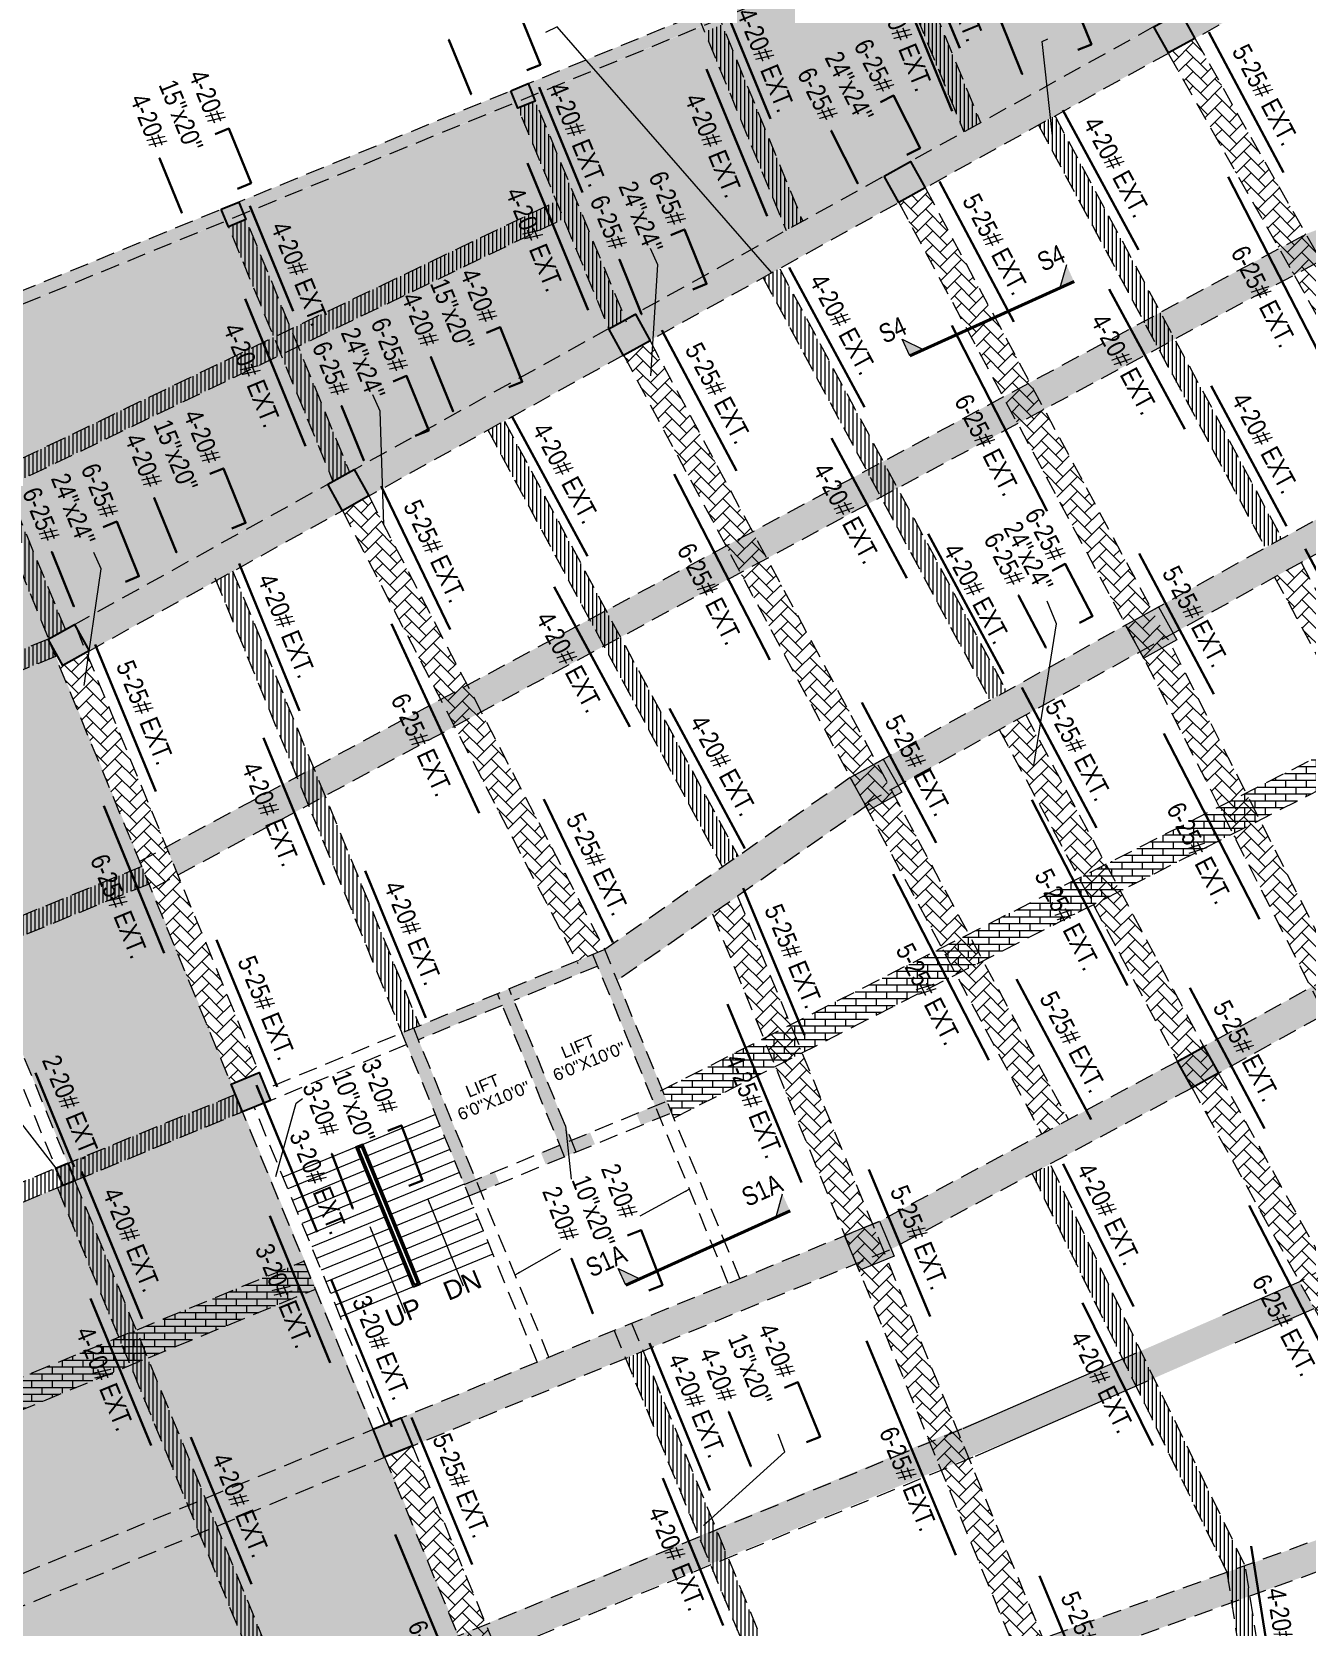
# Model space of a CAD drawing. Header units: inches. Extents: x 1182429 to 1211915, y -922309 to -906718.
# Drawn here: x 1183252 to 1184265, y -914757 to -913490 of the extents above; entities that cross this region are included whole.
import ezdxf

# ---------------------------------------------------------------- set-up
doc = ezdxf.new("R2010")
doc.units = ezdxf.units.IN
doc.header["$LTSCALE"] = 6
doc.linetypes.add('CONTINOUS', pattern=[2000000.0, 1000000.0, 1000000.0])
doc.linetypes.add('DASHED2', pattern=[0.375, 0.25, -0.125])
for name, color, linetype in [('A-CUTOUT', 3, 'CONTINOUS'), ('COLL SIZE', 160, 'Continuous'), ('DIM', 7, 'Continuous'), ('door', 5, 'Continuous'), ('FITTING', 24, 'Continuous'), ('TW', 5, 'Continuous')]:
    doc.layers.add(name, color=color, linetype=linetype)
for name, color, linetype, lineweight in [('col hatch', 13, 'Continuous', 30), ('COL MARK', 210, 'Continuous', 18), ('column', 240, 'Continuous', 25), ('DIM-2', 1, 'Continuous', 13), ('GRID DIM-2', 1, 'Continuous', 9), ('REINF', 5, 'Continuous', 30), ('v.b', 200, 'Continuous', 5), ('W', 250, 'Continuous', 5), ('wall', 7, 'Continuous', 30), ('wall new', 3, 'Continuous', 25)]:
    doc.layers.add(name, color=color, linetype=linetype, lineweight=lineweight)
doc.styles.add('ARI', font='arial.ttf')
doc.styles.add('IQ', font='ARIALN.TTF')
doc.dimstyles.new('Copy(2) of AA', dxfattribs={"dimtxt": 12, "dimasz": 4, "dimexe": 0.18, "dimexo": 0, "dimgap": 0.09, "dimtad": 0, "dimdec": 0, "dimzin": 0, "dimdsep": 46, "dimlunit": 3, "dimtxsty": 'ARI', "dimblk": 'OBLIQUE', "dimcen": 0.09, "dimclrd": 7, "dimclre": 7, "dimclrt": 7, "dimadec": 0, "dimazin": 0, "dimtfac": 1, "dimtdec": 0, "dimtofl": 0, "dimtmove": 0, "dimatfit": 3, "dimfxl": 1, "dimtolj": 1, "dimtzin": 0, "dimlwd": 5, "dimlwe": 5, "dimarcsym": 0})
pattern_1 = [(45, (44661.9175, -12869.1655), (0, 11.494727835), [24.384, -8.128]), (135, (44667.665, -12863.418), (1e-15, 11.494727835), [24.384, -8.128])]
pattern_2 = [(45, (53435.826, -12869.1655), (0, 11.494727835), [24.384, -8.128]), (135, (53441.5734, -12863.418), (1e-15, 11.494727835), [24.384, -8.128])]
pattern_3 = [(0, (53435.826, -12869.1655), (0, 5.419344), []), (90, (53435.826, -12869.1655), (-8.128, 5.419344), [5.419344, -5.419344])]
pattern_4 = [(90, (53435.826, -12869.1655), (-3.175, 0), [])]
pattern_5 = [(0, (44661.9175, -12869.1655), (0, 5.419344), []), (90, (44661.9175, -12869.1655), (-8.128, 5.419344), [5.419344, -5.419344])]

# ---------------------------------------------------------------- blocks, each defined once
blk = doc.blocks.new('_Oblique')
at = {"layer": 'DIM', "color": 0, "lineweight": -2}
blk.add_line((-0.5, -0.5), (0.5, 0.5), dxfattribs=at)

msp = doc.modelspace()

# ---------------------------------------------------------------- hatches: boundary and pattern name
at = {"layer": 'A-CUTOUT', "lineweight": 0, "ltscale": 0.3}
h = msp.add_hatch(dxfattribs=at)
h.set_pattern_fill('AR-BRSTD', color=256, scale=0.08)
h.set_pattern_definition(pattern_3)
h.paths.add_polyline_path([(1183306.2, -913949.5), (1183666.9, -913749.6), (1183912.9, -913613.3), (1184116.5, -913500.5), (1184263.5, -913419), (1184435.8, -913323.5), (1184493.2, -913291.7), (1184504.8, -913312.7), (1184401.2, -913370.1), (1184234.9, -913462.3), (1184110.1, -913531.4), (1183978.5, -913604.4), (1183768.4, -913720.8), (1183572.8, -913829.2), (1183424.7, -913911.3), (1183297.7, -913981.6), (1183286.1, -913960.6)])
h = msp.add_hatch(dxfattribs=at)
h.set_pattern_fill('AR-BRSTD', color=256, scale=0.08)
h.set_pattern_definition(pattern_5)
h.paths.add_polyline_path([(1183360.6, -914141.5), (1183360.6, -914141.5), (1183366.4, -914155.5), (1183368.5, -914159.4), (1183371.6, -914157.8), (1184276.1, -913671.4), (1184481, -913593.9), (1184465.5, -913574.1), (1184264.7, -913650.2), (1184162.6, -913705.1), (1183857.3, -913869.3), (1183626.8, -913993.3), (1183358.9, -914137.3)])
h = msp.add_hatch(dxfattribs=at)
h.set_pattern_fill('AR-BRSTD', color=256, scale=0.08)
h.set_pattern_definition(pattern_5)
h.paths.add_polyline_path([(1183752.9, -914330.4), (1183754.6, -914334.6), (1183762.4, -914352.5), (1183911.2, -914276.8), (1184076.8, -914192.5), (1184180.5, -914139.8), (1184268.6, -914094.9), (1184372.9, -914041.8), (1184422.9, -914016.4), (1184425.3, -913988.2), (1184336.8, -914033), (1184250.7, -914077.1), (1184125.3, -914140.9), (1184018.2, -914195.4), (1183892.2, -914259.5), (1183804.7, -914304)])
h = msp.add_hatch(dxfattribs=at)
h.set_pattern_fill('AR-BRSTD', color=256, scale=0.08)
h.set_pattern_definition(pattern_3)
h.paths.add_polyline_path([(1183198.8, -914577.2), (1183468.2, -914466.4), (1183477.4, -914488.6), (1183179.7, -914611), (1183170.5, -914588.9)])
h = msp.add_hatch(dxfattribs=at)
h.set_pattern_fill('AR-BRSTD', color=256, scale=0.08)
h.set_pattern_definition(pattern_5)
h.paths.add_polyline_path([(1183339.3, -914867.4), (1183292.5, -914886.9), (1183301.6, -914908.8), (1184049.4, -914600.4), (1184182.5, -914542.3), (1184270.7, -914503.9), (1184264.9, -914493.4), (1184259, -914482.8), (1184165.8, -914523.4), (1184030.3, -914582.5)])
at = {"layer": 'col hatch', "lineweight": 25, "ltscale": 100, "true_color": 0x52271e}
h = msp.add_hatch(color=19, dxfattribs=at)
h.dxf.hatch_style = 1
h.paths.add_polyline_path([(1183632.5, -913536.6), (1183646.4, -913530.9), (1183652, -913544.8), (1183638.2, -913550.5)])
h = msp.add_hatch(color=19, dxfattribs=at)
h.dxf.hatch_style = 1
h.paths.add_polyline_path([(1183402.6, -913630.7), (1183416.5, -913625), (1183422.2, -913638.9), (1183408.3, -913644.6)])
at = {"layer": 'COL MARK', "lineweight": 30}
h = msp.add_hatch(color=256, dxfattribs=at)
h.dxf.hatch_style = 1
h.paths.add_polyline_path([(1184120.8, -913961.1), (1184147.1, -913946.5), (1184161.6, -913972.8), (1184135.4, -913987.3)])
h = msp.add_hatch(color=256, dxfattribs=at)
h.dxf.hatch_style = 1
h.paths.add_polyline_path([(1183902.2, -914082.2), (1183928.4, -914067.7), (1183943, -914093.9), (1183916.7, -914108.5)])
h = msp.add_hatch(color=256, dxfattribs=at)
h.dxf.hatch_style = 1
h.paths.add_polyline_path([(1183897.7, -914446.1), (1183925.5, -914434.7), (1183936.9, -914462.4), (1183909.1, -914473.8)])
at = {"layer": 'COLL SIZE', "lineweight": 25, "ltscale": 100}
h = msp.add_hatch(color=256, dxfattribs=at)
h.dxf.hatch_style = 1
h.paths.add_polyline_path([(1183277, -914406.3), (1183271.3, -914392.4), (1183280.6, -914388.6), (1183286.2, -914402.5)])
at = {"layer": 'column', "ltscale": 10}
h = msp.add_hatch(color=256, dxfattribs=at)
h.dxf.hatch_style = 1
h.paths.add_polyline_path([(1184143.2, -913485.7), (1184164.2, -913474), (1184175.8, -913495), (1184154.9, -913506.6)])
h = msp.add_hatch(color=256, dxfattribs=at)
h.dxf.hatch_style = 1
h.paths.add_polyline_path([(1183929.1, -913604.4), (1183950.1, -913592.7), (1183961.7, -913613.7), (1183940.7, -913625.4)])
h = msp.add_hatch(color=256, dxfattribs=at)
h.dxf.hatch_style = 1
h.paths.add_polyline_path([(1183710.5, -913725.8), (1183731.5, -913714.2), (1183743.1, -913735.2), (1183722.1, -913746.8)])
h = msp.add_hatch(color=256, dxfattribs=at)
h.dxf.hatch_style = 1
h.paths.add_polyline_path([(1183487.2, -913849.2), (1183508.2, -913837.5), (1183519.8, -913858.5), (1183498.8, -913870.2)])
h = msp.add_hatch(color=256, dxfattribs=at)
h.dxf.hatch_style = 1
h.paths.add_polyline_path([(1183265.1, -913972.2), (1183286.1, -913960.6), (1183297.7, -913981.6), (1183276.8, -913993.2)])
h = msp.add_hatch(color=256, dxfattribs=at)
h.dxf.hatch_style = 1
h.paths.add_polyline_path([(1183701.6, -914232), (1183747.2, -914343), (1183732.3, -914349.1), (1183736.1, -914358.4), (1183760.3, -914348.4), (1183707.1, -914218.9), (1183546.1, -914285.1), (1183549.9, -914294.3), (1183599.4, -914414.6), (1183623.5, -914404.6), (1183619.7, -914395.4), (1183604.8, -914401.5), (1183559.2, -914290.5), (1183625.8, -914263.2), (1183671.4, -914374.2), (1183656.5, -914380.3), (1183660.3, -914389.5), (1183699.4, -914373.5), (1183695.5, -914364.2), (1183680.6, -914370.4), (1183635, -914259.4)])
h = msp.add_hatch(color=256, dxfattribs=at)
h.dxf.hatch_style = 1
h.paths.add_polyline_path([(1184162, -914307.7), (1184183, -914296.1), (1184194.6, -914317.1), (1184173.7, -914328.7)])
h = msp.add_hatch(color=256, dxfattribs=at)
h.dxf.hatch_style = 1
h.paths.add_polyline_path([(1183410.4, -914325.7), (1183432.6, -914316.6), (1183441.7, -914338.8), (1183419.5, -914347.9)])
h = msp.add_hatch(color=256, dxfattribs=at)
h.dxf.hatch_style = 1
h.paths.add_polyline_path([(1183523.1, -914600), (1183545.3, -914590.9), (1183554.5, -914613.1), (1183532.3, -914622.2)])
at = {"layer": 'DIM-2', "ltscale": 0.3}
h = msp.add_hatch(color=256, dxfattribs=at)
h.dxf.hatch_style = 1
h.paths.add_polyline_path([(1183949.5, -913747.3), (1183960.6, -913742.3), (1183943.4, -913733.9)])
h.paths.add_polyline_path([(1184068.7, -913693.3), (1184079.9, -913688.2), (1184073.8, -913674.9)])
h = msp.add_hatch(color=256, dxfattribs=at)
h.dxf.hatch_style = 1
h.paths.add_polyline_path([(1183723.9, -914485.6), (1183735.1, -914480.5), (1183717.9, -914472.2)])
h.paths.add_polyline_path([(1183843.1, -914431.5), (1183854.3, -914426.5), (1183848.2, -914413.1)])
at = {"layer": 'door', "lineweight": 0, "ltscale": 0.3}
h = msp.add_hatch(dxfattribs=at)
h.set_pattern_fill('AR-HBONE', color=256, scale=0.08)
h.set_pattern_definition(pattern_1)
h.paths.add_polyline_path([(1184183.5, -913557.6), (1184155, -913507.3), (1184175.8, -913495), (1184260.9, -913645), (1184303.1, -913719.4), (1184341.2, -913786.7), (1184430.2, -913943.5), (1184426, -913985.3), (1184338.8, -913831.5)])
h = msp.add_hatch(dxfattribs=at)
h.set_pattern_fill('AR-HBONE', color=256, scale=0.08)
h.set_pattern_definition(pattern_1)
h.paths.add_polyline_path([(1183950.7, -913643.9), (1183940.5, -913625.5), (1183961.7, -913613.7), (1184141.9, -913949.4), (1184156.8, -913976.5), (1184204.7, -914070.9), (1184268.2, -914196.2), (1184365.7, -914388.4), (1184425.9, -914507.2), (1184470.3, -914594.7), (1184448.9, -914605.6), (1184376.2, -914462.1), (1184306.5, -914324.8), (1184219.1, -914152.3), (1184154.6, -914025.2), (1184120.9, -913961), (1184013.7, -913761.4)])
h = msp.add_hatch(dxfattribs=at)
h.set_pattern_fill('AR-HBONE', color=256, scale=0.08)
h.set_pattern_definition(pattern_1)
h.paths.add_polyline_path([(1183738.3, -913776.9), (1183721.7, -913747), (1183743.3, -913735.5), (1184075.4, -914354.2), (1184054.3, -914365.5)])
h = msp.add_hatch(dxfattribs=at)
h.set_pattern_fill('AR-HBONE', color=256, scale=0.08)
h.set_pattern_definition(pattern_1)
h.paths.add_polyline_path([(1184911.6, -913785.5), (1184950.8, -913747.5), (1184967.8, -913764.4), (1184675.7, -914050.5), (1184326.9, -914243.8), (1184169.6, -914330.9), (1183936.8, -914455.8), (1183234.3, -914744.6), (1183225.2, -914722.5), (1183925.5, -914434.7), (1184109.5, -914335.9), (1184260.3, -914253.2), (1184401.7, -914174.9), (1184656.3, -914033.8), (1184687, -914005.5)])
h = msp.add_hatch(dxfattribs=at)
h.set_pattern_fill('AR-HBONE', color=256, scale=0.08)
h.set_pattern_definition(pattern_2)
h.paths.add_polyline_path([(1184509.6, -915153.6), (1184915.4, -914363.7), (1184843.9, -914211.4), (1184662.3, -914031.8), (1184602.9, -913811.4), (1184377.4, -913846.4), (1183940, -914088.7), (1183917.8, -914102.8), (1183716.8, -914243.8), (1183707.1, -914218.9), (1183902.2, -914082.2), (1184370.5, -913822.8), (1184609.2, -913786.2), (1184624.6, -913799.8), (1184683.8, -914019.3), (1184860.5, -914194.7), (1184864.6, -914199.1), (1184940.5, -914367.4), (1184530.9, -915164.6)])
h = msp.add_hatch(dxfattribs=at)
h.set_pattern_fill('AR-HBONE', color=256, scale=0.08)
h.set_pattern_definition(pattern_1)
h.paths.add_polyline_path([(1183659.4, -914179.3), (1183684.8, -914228.1), (1183707.1, -914218.9), (1183519.8, -913858.5), (1183498.8, -913870.2)])
h = msp.add_hatch(dxfattribs=at)
h.set_pattern_fill('AR-HBONE', color=256, scale=0.08)
h.set_pattern_definition(pattern_1)
h.paths.add_polyline_path([(1184260.1, -913911.3), (1184368.9, -914113.9), (1184447.9, -914258.4), (1184544.7, -914433.1), (1184595.8, -914525.2), (1184574.8, -914536.8), (1184528.6, -914453.5), (1184463.4, -914335.8), (1184374.5, -914175), (1184277.8, -913994.8), (1184239.2, -913922.9)])
h = msp.add_hatch(dxfattribs=at)
h.set_pattern_fill('AR-HBONE', color=256, scale=0.08)
h.set_pattern_definition(pattern_1)
h.paths.add_polyline_path([(1183393.6, -914284.9), (1183410.4, -914325.7), (1183432.6, -914316.6), (1183295.4, -913982.9), (1183274.1, -913994.2)])
h = msp.add_hatch(dxfattribs=at)
h.set_pattern_fill('AR-HBONE', color=256, scale=0.08)
h.set_pattern_definition(pattern_1)
h.paths.add_polyline_path([(1184020.4, -914044.2), (1184041.4, -914032.5), (1184183, -914296.1), (1184377.1, -914646.4), (1184356.1, -914658), (1184230.8, -914431.8), (1184127, -914242.4), (1184045.2, -914090.1)])
h = msp.add_hatch(dxfattribs=at)
h.set_pattern_fill('AR-HBONE', color=256, scale=0.08)
h.set_pattern_definition(pattern_2)
h.paths.add_polyline_path([(1184174.1, -915118.5), (1183792.7, -914190.5), (1183812.7, -914176.5), (1184196.7, -915110.5)])
h = msp.add_hatch(dxfattribs=at)
h.set_pattern_fill('AR-HBONE', color=256, scale=0.08)
h.set_pattern_definition(pattern_1)
h.paths.add_polyline_path([(1185286.6, -914527.5), (1184947.7, -914353.3), (1184921, -914339.6), (1184902.3, -914355.3), (1184356.1, -914658), (1184060.8, -914764), (1183359.9, -915052), (1183369.1, -915074.1), (1184069.9, -914786.2), (1184355.2, -914683.5), (1184388.7, -914667.4), (1184607.4, -914546.2), (1184897.5, -914385.4), (1184936.7, -914374.7), (1185275.6, -914548.8)])
h = msp.add_hatch(dxfattribs=at)
h.set_pattern_fill('AR-HBONE', color=256, scale=0.08)
h.set_pattern_definition(pattern_1)
h.paths.add_polyline_path([(1183532.3, -914622.2), (1183554.5, -914613.1), (1183891.6, -915433.5), (1183869.6, -915442.6)])
at = {"layer": 'FITTING', "lineweight": 0, "ltscale": 0.3}
h = msp.add_hatch(dxfattribs=at)
h.set_pattern_fill('ANSI31', color=256, angle=45)
h.set_pattern_definition(pattern_4)
h.paths.add_polyline_path([(1183945, -913453.7), (1183934.9, -913429), (1183948.8, -913423.3), (1184005.6, -913561.9), (1183992.4, -913569.3)])
h = msp.add_hatch(dxfattribs=at)
h.set_pattern_fill('ANSI31', color=256, angle=45)
h.set_pattern_definition(pattern_4)
h.paths.add_polyline_path([(1183795.4, -913511.4), (1183786.5, -913489.7), (1183800.4, -913484.1), (1183864.4, -913640.2), (1183851.2, -913647.5)])
h = msp.add_hatch(dxfattribs=at)
h.set_pattern_fill('ANSI31', color=256, angle=45)
h.set_pattern_definition(pattern_4)
h.paths.add_polyline_path([(1183648.6, -913575.7), (1183638.2, -913550.5), (1183652, -913544.8), (1183723.1, -913718.2), (1183710.5, -913725.8)])
h = msp.add_hatch(dxfattribs=at)
h.set_pattern_fill('ANSI31', color=256, angle=45)
h.set_pattern_definition([(90, (53867.6458, -12616.83), (-3.175, 0), [])])
h.paths.add_polyline_path([(1184064.7, -913556.6), (1184159.3, -913732.9), (1184244.9, -913892.3), (1184231.7, -913899.4), (1184103.3, -913660.2), (1184051.7, -913563.8), (1184064.8, -913556.6)])
h = msp.add_hatch(dxfattribs=at)
h.set_pattern_fill('ANSI31', color=256, angle=45)
h.set_pattern_definition(pattern_4)
h.paths.add_polyline_path([(1183101.9, -913897.2), (1183668.7, -913624.4), (1183674.4, -913638.3), (1183088.2, -913920.4), (1183081.7, -913906.9)])
h = msp.add_hatch(dxfattribs=at)
h.set_pattern_fill('ANSI31', color=256, angle=45)
h.set_pattern_definition(pattern_4)
h.paths.add_polyline_path([(1183422.1, -913678.2), (1183408.3, -913644.6), (1183422.2, -913638.9), (1183504.5, -913839.6), (1183491.3, -913846.9)])
h = msp.add_hatch(dxfattribs=at)
h.set_pattern_fill('ANSI31', color=256, angle=45)
h.set_pattern_definition([(90, (53648.9738, -12738.0017), (-3.175, 0), [])])
h.paths.add_polyline_path([(1183846, -913677.8), (1183940.6, -913854.1), (1184026.2, -914013.5), (1184013, -914020.6), (1183884.6, -913781.4), (1183833, -913685), (1183846.1, -913677.7)])
h = msp.add_hatch(dxfattribs=at)
h.set_pattern_fill('ANSI31', color=256, angle=45)
h.set_pattern_definition(pattern_4)
h.paths.add_polyline_path([(1183256.8, -913950.8), (1183171.1, -913741.7), (1183185, -913736), (1183278.7, -913964.7), (1183265.5, -913972)])
h = msp.add_hatch(dxfattribs=at)
h.set_pattern_fill('ANSI31', color=256, angle=45)
h.set_pattern_definition(pattern_4)
h.paths.add_polyline_path([(1183631.3, -913806.1), (1183727.5, -913985.3), (1183813.1, -914144.7), (1183799.9, -914151.8), (1183671.5, -913912.6), (1183614.3, -913806.2), (1183627.5, -913799)])
h = msp.add_hatch(dxfattribs=at)
h.set_pattern_fill('ANSI31', color=256, angle=45)
h.set_pattern_definition(pattern_4)
h.paths.add_polyline_path([(1183532.4, -914251.6), (1183546.1, -914285.1), (1183560, -914279.4), (1183411.7, -913918.5), (1183398.5, -913925.8), (1183446.6, -914043), (1183502.5, -914179)])
h = msp.add_hatch(dxfattribs=at)
h.set_pattern_fill('ANSI31', color=256, angle=45)
h.set_pattern_definition(pattern_4)
h.paths.add_polyline_path([(1183156.3, -914017), (1183132.2, -914026.9), (1183137.8, -914040.5), (1183270.8, -913986.1), (1183265.1, -913972.2), (1183157.6, -914016.4)])
h = msp.add_hatch(dxfattribs=at)
h.set_pattern_fill('ANSI31', color=256, angle=45)
h.set_pattern_definition([(90, (53510.512, -13049.707), (-3.175, 0), [])])
h.paths.add_polyline_path([(1183231, -914197.5), (1183206.9, -914207.4), (1183212.5, -914221.1), (1183345.5, -914166.7), (1183339.8, -914152.8), (1183232.3, -914196.9)])
h = msp.add_hatch(dxfattribs=at)
h.set_pattern_fill('ANSI31', color=256, angle=45)
h.set_pattern_definition(pattern_4)
h.paths.add_polyline_path([(1183115.7, -914456.6), (1183413.8, -914334.1), (1183419.5, -914347.9), (1183111, -914474.7), (1183108.9, -914475.6), (1183103.1, -914461.2)])
h = msp.add_hatch(dxfattribs=at)
h.set_pattern_fill('ANSI31', color=256, angle=45)
h.set_pattern_definition(pattern_4)
h.paths.add_polyline_path([(1184065.1, -914434.9), (1184046.6, -914396.9), (1184061.4, -914390.4), (1184215, -914707.2), (1184216.1, -914711.1), (1184244.3, -914891.7), (1184230.1, -914897.5), (1184201.3, -914713.4)])
h = msp.add_hatch(dxfattribs=at)
h.set_pattern_fill('ANSI31', color=256, angle=45)
h.set_pattern_definition(pattern_4)
h.paths.add_polyline_path([(1183719, -915494.9), (1183755.3, -915583.4), (1183770.3, -915580.5), (1183286.3, -914402.7), (1183272.4, -914408.4), (1183483.3, -914921.6), (1183625.9, -915268.5)])
h = msp.add_hatch(dxfattribs=at)
h.set_pattern_fill('ANSI31', color=256, angle=45)
h.set_pattern_definition([(90, (53433.0513, -12870.306), (-3.175, 0), [])])
h.paths.add_polyline_path([(1183742.6, -914550.1), (1184007.1, -915193.6), (1183993.2, -915199.3), (1183723.7, -914543.6), (1183737.6, -914537.9)])
at = {"layer": 'wall', "lineweight": 5, "ltscale": 6}
h = msp.add_hatch(dxfattribs=at)
h.set_pattern_fill('AR-HBONE', color=252, scale=0.09)
h.set_pattern_definition([(45, (11759.273, -12731.987), (0, 12.931568814), [27.432, -9.144]), (135, (11765.739, -12725.521), (1e-15, 12.931568814), [27.432, -9.144])])
h.paths.add_polyline_path([(1184627.5, -913165.9), (1184652.5, -913140.7), (1184525.5, -913014.6), (1183887.6, -913275.2), (1183947, -913418.9), (1183035.3, -913791.8), (1183286.3, -914402.5), (1183108.7, -914475), (1183570.7, -915603.7), (1183728.6, -915518.6), (1183870.6, -915442.2), (1183265.5, -913972), (1183508.2, -913837.5), (1183904.3, -913618.1), (1184100.7, -913509.2), (1184164.2, -913474), (1184493.2, -913291.7), (1184514.2, -913280.1)])
at = {"layer": 'wall new', "lineweight": 9, "ltscale": 6}
h = msp.add_hatch(dxfattribs=at)
h.set_pattern_fill('AR-CONC', color=256, scale=0.06)
h.set_pattern_definition([(50, (63172.558, -12869.1655), (10.93108014, -0.95634513), [1.143, -12.573]), (355, (63172.558, -12869.165), (-2.114605285, 11.46341071), [0.9144, -10.05843505]), (100.4514447, (63173.469, -12869.245), (8.816474825, 10.507065115), [0.97140053, -10.68541468]), (46.1842, (63172.558, -12866.117), (16.26474245, -2.52253968), [1.7145, -18.8595]), (96.6355576, (63173.913, -12866.328), (14.24424804, 14.84556748), [1.45710139, -16.02813649]), (351.1841512, (63172.558, -12866.117), (14.24424804, 14.84556748), [1.37159802, -15.08758392]), (21, (63174.082, -12866.8795), (9.096863476, -6.13591189), [1.143, -12.573]), (326, (63174.082, -12866.88), (3.7081217, 11.05127797), [0.9144, -10.0584]), (71.451445, (63174.84, -12867.391), (12.80498516, 4.91536613), [0.97140053, -10.68539626]), (37.5, (63172.5577, -12869.1655), (0.185316195, 5.073302332), [0, -9.93648, 0, -10.2108, 0, -10.0965]), (7.5, (63172.5577, -12869.1655), (4.00917975, 6.01083449), [0, -5.82168, 0, -9.70788, 0, -3.8481]), (327.5, (63169.159, -12869.1655), (8.13543571, -0.34372464), [0, -3.81, 0, -11.8872, 0, -15.7734]), (317.5, (63167.635, -12869.1655), (8.887750883, 1.525589462), [0, -4.953, 0, -7.89432, 0, -11.2014])])
h.paths.add_polyline_path([(1184368.2, -915533.4), (1184499.3, -915551.8), (1184608, -915545.5), (1184722.6, -915538.9), (1184796.1, -915534.6), (1184933.4, -915534.6), (1185657.8, -914124.9), (1184527.2, -913002.2), (1183874.6, -913269.7), (1183933.8, -913413.2), (1182845.6, -913858.7), (1183570.9, -915630.7), (1183888.1, -915567.7), (1184187.7, -915508.1)])
h.paths.add_polyline_path([(1184369.5, -915523.5), (1184499.7, -915541.7), (1184607.4, -915535.5), (1184722.1, -915528.9), (1184795.8, -915524.6), (1184927.3, -915524.6), (1185645.6, -914126.8), (1184524.9, -913014), (1183887.6, -913275.2), (1183946.9, -913418.7), (1182858.7, -913864.1), (1183578, -915621.5), (1183885.7, -915557.5), (1184185.7, -915497.8)], flags=16)

# ---------------------------------------------------------------- linework, layer by layer
at = {"layer": 'col hatch', "color": 19, "lineweight": 25, "ltscale": 100, "true_color": 0x52271e}
for points, elevation in [([(1183632.5, -913536.6), (1183646.4, -913530.9), (1183652, -913544.8), (1183638.2, -913550.5), (1183632.5, -913536.6)], -541), ([(1183402.6, -913630.7), (1183416.5, -913625), (1183422.2, -913638.9), (1183408.3, -913644.6), (1183402.6, -913630.7)], 956.3)]:
    msp.add_lwpolyline(points, dxfattribs=dict(at, elevation=elevation))
at = {"layer": 'COL MARK', "elevation": -84.6}
for points in [[(1184120.8, -913961.1), (1184147.1, -913946.5), (1184161.6, -913972.8), (1184135.4, -913987.3)], [(1183902.2, -914082.2), (1183928.4, -914067.7), (1183943, -914093.9), (1183916.7, -914108.5)], [(1183897.7, -914446.1), (1183925.5, -914434.7), (1183936.9, -914462.4), (1183909.1, -914473.8)]]:
    msp.add_lwpolyline(points, close=True, dxfattribs=at)
at = {"layer": 'COLL SIZE', "lineweight": 25, "ltscale": 100, "elevation": -8140.2}
msp.add_lwpolyline([(1183277, -914406.3), (1183271.3, -914392.4), (1183280.6, -914388.6), (1183286.2, -914402.5), (1183277, -914406.3)], dxfattribs=at)
at = {"layer": 'column', "ltscale": 10}
for points, elevation in [([(1184143.2, -913485.7), (1184164.2, -913474), (1184175.8, -913495), (1184154.9, -913506.6), (1184143.2, -913485.7)], -84.6), ([(1183929.1, -913604.4), (1183950.1, -913592.7), (1183961.7, -913613.7), (1183940.7, -913625.4), (1183929.1, -913604.4)], 3884.5), ([(1183710.5, -913725.8), (1183731.5, -913714.2), (1183743.1, -913735.2), (1183722.1, -913746.8), (1183710.5, -913725.8)], 3884.5), ([(1183487.2, -913849.2), (1183508.2, -913837.5), (1183519.8, -913858.5), (1183498.8, -913870.2), (1183487.2, -913849.2)], -84.6), ([(1183265.1, -913972.2), (1183286.1, -913960.6), (1183297.7, -913981.6), (1183276.8, -913993.2), (1183265.1, -913972.2)], -4053.8), ([(1184162, -914307.7), (1184183, -914296.1), (1184194.6, -914317.1), (1184173.7, -914328.7), (1184162, -914307.7)], -84.6), ([(1183410.4, -914325.7), (1183432.6, -914316.6), (1183441.7, -914338.8), (1183419.5, -914347.9), (1183410.4, -914325.7)], -84.6), ([(1183523.1, -914600), (1183545.3, -914590.9), (1183554.5, -914613.1), (1183532.3, -914622.2), (1183523.1, -914600)], -84.6)]:
    msp.add_lwpolyline(points, dxfattribs=dict(at, elevation=elevation))
at = {"layer": 'DIM-2', "ltscale": 0.3}
for p, q in [((1184073.8, -913674.9, -6122.5), (1184068.7, -913693.3, -6122.5)), ((1183949.5, -913747.3, -6122.5), (1183943.4, -913733.9, -6122.5)), ((1183943.4, -913733.9, -6122.5), (1183960.6, -913742.3, -6122.5)), ((1183848.2, -914413.1), (1183843.1, -914431.5)), ((1183723.9, -914485.6), (1183717.9, -914472.2)), ((1183717.9, -914472.2), (1183735.1, -914480.5))]:
    msp.add_line(p, q, dxfattribs=at)
at = {"layer": 'DIM-2', "lineweight": 40, "ltscale": 0.3}
for p, q in [((1184079.9, -913688.2, -6122.5), (1183949.5, -913747.3, -6122.5)), ((1183854.3, -914426.5), (1183723.9, -914485.6))]:
    msp.add_line(p, q, dxfattribs=at)
at = {"layer": 'REINF', "ltscale": 0.3}
for p, q in [((1183954.6, -913419.1, -10468.8), (1183989.1, -913502.9, -10468.8)), ((1183935.2, -913436.1, -5279.4), (1183983.2, -913552.9, -5279.4)), ((1183804.4, -913475.2, -10775.6), (1183838.8, -913559, -10775.6)), ((1184187, -913490, -6122.5), (1184246.3, -913601.6, -6122.5)), ((1183788, -913519.4, -5279.4), (1183836.1, -913636.3, -5279.4)), ((1183655.1, -913533.7, -11367.1), (1183689.5, -913617.4, -11367.1)), ((1184071.1, -913551.9, -8268.7), (1184131.1, -913663.1, -8268.7)), ((1183645.9, -913594, -6479.4), (1183694, -913710.9, -6479.4)), ((1183972.9, -913608.6, -6122.5), (1184032.1, -913720.3, -6122.5)), ((1184202.3, -913604.9, -8480.5), (1184278.2, -913752.5, -8480.5)), ((1183425.3, -913627.9, -9869.8), (1183459.7, -913711.6, -9869.8)), ((1183853.5, -913676.9, -7025), (1183913.5, -913788.1, -7025)), ((1183421.5, -913702, -6666.5), (1183469.6, -913818.9, -6666.5)), ((1184107.8, -913694.1, -2984.5), (1184167.8, -913805.4, -2984.5)), ((1183752.5, -913726.9, -6122.5), (1183811.8, -913838.5, -6122.5)), ((1183982.8, -913723, -9145.5), (1184058.6, -913870.5, -9145.5)), ((1184188.8, -913771.1, -8268.7), (1184248.7, -913882.4, -8268.7)), ((1183633.4, -913795, -3055.9), (1183693.4, -913906.3, -3055.9)), ((1183887.2, -913812.5, -2984.5), (1183947.2, -913923.8, -2984.5)), ((1183762.4, -913841.2, -9145.5), (1183838.3, -913988.8, -9145.5)), ((1183529.6, -913850.6, -6122.5), (1183584.3, -913964.6, -6122.5)), ((1183963.9, -913888.7, -8935.9), (1184023.9, -913999.9, -8935.9)), ((1184131.6, -913904.3, -6122.5), (1184190.8, -914015.9, -6122.5)), ((1184263.4, -913900.6, -6122.5), (1184322.7, -914012.2, -6122.5)), ((1183416.7, -913912.2, -10994.1), (1183464.8, -914029.1, -10994.1)), ((1183667.1, -913930.7, 984.6), (1183727.1, -914041.9, 984.6)), ((1183537.7, -913960.1, -9145.5), (1183607.5, -914110.6, -9145.5)), ((1183302.4, -913976.4, -9869.8), (1183350.5, -914093.3, -9869.8)), ((1184038.5, -914010.6, -6122.5), (1184097.8, -914122.2, -6122.5)), ((1183758.5, -914027.3, -315.9), (1183818.5, -914138.6, -315.9)), ((1183911.3, -914022.6, -6122.5), (1183970.5, -914134.2, -6122.5)), ((1183436.1, -914050.6, -6953.6), (1183484.2, -914167.5, -6953.6)), ((1184151.3, -914047.1, -1103.8), (1184227.1, -914194.7, -1103.8)), ((1183309.2, -914104.8, -9869.8), (1183357.3, -914221.7, -9869.8)), ((1183658.8, -914099.3, -3384.1), (1183713.5, -914213.2, -3384.1)), ((1184046.4, -914100, -1103.8), (1184122.3, -914247.5, -1103.8)), ((1183517, -914156.2, -8254.2), (1183565.1, -914273.1, -8254.2)), ((1183817.2, -914170.2, -6122.5), (1183865.8, -914286.9, -6122.5)), ((1183936.2, -914159.1, -1103.8), (1184012.1, -914306.7, -1103.8)), ((1183398.9, -914211.1, -7483.5), (1183447, -914328, -7483.5)), ((1184034.1, -914242.3, -6122.5), (1184093.4, -914353.9, -6122.5)), ((1184171.8, -914249.4, -6122.5), (1184231.1, -914361, -6122.5)), ((1183804.6, -914262.3, -3441.7), (1183863.4, -914403.8, -3441.7)), ((1183255, -914316.9, -18651.6), (1183285.7, -914391.5, -18651.6)), ((1183430.6, -914326.6, 3884.5), (1183478.7, -914443.5, 3884.5)), ((1183291.7, -914395.2, -9869.8), (1183339.8, -914512.1, -9869.8)), ((1183917, -914393.6, -6122.5), (1183965.6, -914510.3, -6122.5)), ((1184071.2, -914389.1), (1184127.1, -914502.5)), ((1184219.1, -914422.2, -4104.5), (1184295, -914569.7, -4104.5)), ((1183441.1, -914430.3, 924.8), (1183489.2, -914547.2, 924.8)), ((1183490, -914481.1, -2039.9), (1183538.1, -914598, -2039.9)), ((1183298.7, -914496, -568.6), (1183346.8, -914612.9, -568.6)), ((1184086.5, -914499.6, 2235), (1184142.5, -914612.9, 2235)), ((1183742.6, -914531.6, -10910.7), (1183790.7, -914648.5, -10910.7)), ((1183915, -914529.6, -3441.7), (1183985.9, -914700, -3441.7)), ((1183553.7, -914590.6, -2125.9), (1183601.8, -914707.4, -2125.9)), ((1183378.4, -914606.2, -8426.9), (1183426.5, -914723.1, -8426.9)), ((1183753.2, -914638.9, 504.5), (1183801.3, -914755.8, 504.5)), ((1183540.6, -914683.5, -3441.7), (1183611.5, -914853.9, -3441.7)), ((1184220.6, -914692.8, 4892.1), (1184240.4, -914817.6, 4892.1)), ((1184052.5, -914716.3, -6207.2), (1184101.1, -914833, -6207.2))]:
    msp.add_line(p, q, dxfattribs=at)
for points, elevation in [([(1184065.3, -913460.9), (1184076.1, -913456.5), (1184093.7, -913499.8), (1184082.9, -913504.2)], 1241), ([(1183627.6, -913477), (1183638.4, -913472.6), (1183656, -913516), (1183645.2, -913520.3)], 649.4), ([(1184021.2, -913480), (1184021.2, -913480), (1184038.8, -913523.3), (1184038.8, -913523.3)], 1241), ([(1183583.4, -913496.1), (1183583.4, -913496.1), (1183601, -913539.4), (1183601, -913539.4)], 649.4), ([(1183397.8, -913571.1), (1183408.6, -913566.7), (1183426.2, -913610), (1183415.4, -913614.4)], 2146.7), ([(1183353.6, -913590.2), (1183353.6, -913590.2), (1183371.2, -913633.5), (1183371.2, -913633.5)], 2146.7), ([(1183613.3, -913728.9), (1183624.1, -913724.5), (1183641.7, -913767.8), (1183630.9, -913772.2)], 6205.2), ([(1183569.1, -913748), (1183569.1, -913748), (1183586.7, -913791.3), (1183586.7, -913791.3)], 6205.2), ([(1183539, -913767.5), (1183549.8, -913763.1), (1183567.4, -913806.4), (1183556.6, -913810.8)], 167.5), ([(1183498.2, -913787), (1183498.2, -913787), (1183515.8, -913830.3), (1183515.8, -913830.3)], 167.5), ([(1183393.5, -913841), (1183404.3, -913836.6), (1183421.9, -913879.9), (1183411.1, -913884.3)], 2146.7), ([(1183349.4, -913860), (1183349.4, -913860), (1183367, -913903.3), (1183367, -913903.3)], 2146.7), ([(1183725.2, -914446), (1183736.1, -914441.8), (1183752.9, -914485.5), (1183742.1, -914489.7)], -3884.5), ([(1183680.7, -914464.3), (1183680.7, -914464.3), (1183697.6, -914507.9), (1183697.6, -914507.9)], -3884.5), ([(1183849.8, -914567), (1183860.6, -914562.6), (1183878.2, -914605.9), (1183867.4, -914610.3)], 1295.6), ([(1183805.6, -914586.1), (1183805.6, -914586.1), (1183823.3, -914629.4), (1183823.3, -914629.4)], 1295.6)]:
    msp.add_lwpolyline(points, dxfattribs=dict(at, elevation=elevation))
for points in [[(1183926.2, -913545.7), (1183936.6, -913540.4), (1183957.6, -913582.2), (1183947.2, -913587.4)], [(1183887.1, -913568.4), (1183887.1, -913568.4), (1183908.1, -913610.2), (1183908.1, -913610.2)], [(1183759.6, -913651.2), (1183770.4, -913646.8), (1183788, -913690.1), (1183777.2, -913694.5)], [(1183718.8, -913670.7), (1183718.8, -913670.7), (1183736.4, -913714.1), (1183736.4, -913714.1)], [(1183308.8, -913883.3), (1183319.6, -913878.9), (1183337.2, -913922.3), (1183326.4, -913926.6)], [(1183268, -913902.9), (1183268, -913902.9), (1183285.6, -913946.2), (1183285.6, -913946.2)], [(1184062.6, -913917.9), (1184072.9, -913912.5), (1184094.6, -913953.9), (1184084.3, -913959.4)], [(1184035.9, -913937.5), (1184035.9, -913937.5), (1184057.6, -913978.9), (1184057.6, -913978.9)], [(1183534.8, -914362.8), (1183545.7, -914358.6), (1183562.5, -914402.3), (1183551.6, -914406.5)], [(1183490.3, -914381.1), (1183490.3, -914381.1), (1183507.1, -914424.7), (1183507.1, -914424.7)]]:
    msp.add_lwpolyline(points, dxfattribs=at)
at = {"layer": 'TW', "ltscale": 10, "elevation": 3884.5}
msp.add_lwpolyline([(1183555, -914486.9), (1183560.6, -914484.6), (1183514.9, -914373.6), (1183509.4, -914375.9), (1183555, -914486.9)], dxfattribs=at)
msp.add_lwpolyline([(1183555.8, -914484.9), (1183558.6, -914483.8), (1183514.1, -914375.5), (1183511.3, -914376.7)], close=True, dxfattribs=at)
at = {"layer": 'v.b', "linetype": 'DASHED2', "ltscale": 10}
for p, q in [((1183265.1, -913972.2, -4053.8), (1184514.2, -913280.1, -4053.8)), ((1183276.8, -913993.2, -4053.8), (1184525.8, -913301.1, -4053.8)), ((1183943.1, -913409.4, 642), (1184005.6, -913561.9, -2486.2)), ((1182845.6, -913858.7, 956.3), (1183933.8, -913413.2, 642)), ((1182849.4, -913867.9, 956.3), (1183937.6, -913422.5, 642)), ((1183929.2, -913415.1, 642), (1183992.4, -913569.3, -2519.7)), ((1183794.7, -913470.2, 50.5), (1183864.4, -913640.2, -3436.7)), ((1183780.8, -913475.9, 50.5), (1183851.2, -913647.5, -3470.1)), ((1184176, -913495.3, -84.6), (1184430.2, -913943.5, -88.1)), ((1184155, -913507.3, -84.6), (1184426.5, -913986.2, -87.9)), ((1183632.5, -913536.6, -541), (1183710.5, -913725.8, 3884.5)), ((1183646.3, -913530.9, -541), (1183724.3, -913720.1, 3884.5)), ((1184064.8, -913556.8, -84.6), (1184244.9, -913892.3, -84.6)), ((1184051.6, -913563.9, -84.6), (1184231.8, -913899.6, -84.6)), ((1183081.7, -913906.9, -1669.1), (1183668.7, -913624.4, -1179.7)), ((1183416.5, -913625, 956.3), (1183504.5, -913839.6, -3446)), ((1183940.7, -913625.3, -84.6), (1184135.1, -913987.5, -84.6)), ((1183961.9, -913614, -84.6), (1184141.9, -913949.4, -84.6)), ((1183088.2, -913920.4, -1669.1), (1183674.4, -913638.3, -1180.3)), ((1183402.6, -913630.7, 956.3), (1183491.3, -913846.9, -3479.5)), ((1183337.3, -914149, -6867.2), (1184264.7, -913650.2, -4057.8)), ((1183348.6, -914170.1, -6867.2), (1184276.1, -913671.4, -4057.8)), ((1183832.9, -913685.1, -84.6), (1184013.1, -914020.8, -84.6)), ((1183846.1, -913678, -84.6), (1184026.2, -914013.5, -84.6)), ((1183179.3, -913722.1, 956.3), (1183279.4, -913966.3, -4053.8)), ((1183165.4, -913727.8, 956.3), (1183265.5, -913972, -4053.8)), ((1183743.1, -913735.2, -84.6), (1184075.4, -914354.2, -84.6)), ((1183722, -913746.5, -84.6), (1184054.3, -914365.6, -84.6)), ((1183277, -914406.3, -8698.8), (1183022.3, -913786.3, 955.8)), ((1183286.3, -914402.5, -8698.8), (1183031.6, -913782.6, 955.8)), ((1183627.5, -913799, 3884.5), (1183813.1, -914144.7, 3884.5)), ((1183614.3, -913806.1, 3884.5), (1183800.7, -914153.3, 3884.5)), ((1183902.2, -914082.2, -84.6), (1184370.5, -913822.8, -174.8)), ((1183913.8, -914103.2, -84.6), (1184377.4, -913846.4, -84.6)), ((1183519.8, -913858.5, -84.6), (1183707.1, -914218.9, 3884.5)), ((1183498.5, -913869.6, -84.6), (1183685.8, -914230, 3884.5)), ((1184260.2, -913911.3, -84.6), (1184401.7, -914174.9, -84.6)), ((1183397.6, -913923.6, -174), (1183546.1, -914285.1, 3884.5)), ((1183411.5, -913917.9, -174), (1183560, -914279.4, 3884.5)), ((1184239.2, -913922.9, -84.6), (1184380.7, -914186.5, -84.6)), ((1183287.3, -913963.1, -4053.8), (1183432.6, -914316.6, -84.6)), ((1183265.1, -913972.2, -4053.8), (1183132.2, -914026.9, -5327.1)), ((1183265.1, -913972.2, -4053.8), (1183410.4, -914325.7, -84.6)), ((1184470.3, -914594.7, -84.6), (1184156.8, -913976.5, -84.6)), ((1183270.8, -913986.1, -4053.8), (1183137.9, -914040.7, -5327.1)), ((1183751.5, -914331.1, 1917.2), (1184425.3, -913988.2, 3914.9)), ((1184449.3, -914606.4, -84.6), (1184135.4, -913987.3, -84.6)), ((1183762.4, -914352.5, 1917.2), (1184426, -914014.9, 3884.5)), ((1184020.5, -914044.1, -84.6), (1184162, -914307.7, -84.6)), ((1184041.5, -914032.5, -84.6), (1184183, -914296.1, -84.6)), ((1183902.2, -914082.2, -84.6), (1183707.1, -914218.9, 3884.5)), ((1183917, -914103.4, -84.6), (1183717.3, -914243.3)), ((1183339.4, -914152.9, -6867.2), (1183206.5, -914207.6, -8140.5)), ((1183345.1, -914166.8, -6867.2), (1183212.2, -914221.4, -8140.5)), ((1183812.7, -914176.5, 2037.2), (1184207.7, -915137.1, -84.6)), ((1184401.7, -914174.9, -84.6), (1184162, -914307.7, -84.6)), ((1183792.7, -914190.5, 2444), (1184185.5, -915146.3, -84.6)), ((1184413.3, -914195.9, -84.6), (1184173.7, -914328.7, -84.6)), ((1183707.1, -914218.9, 3884.5), (1183437.9, -914329.6, -84.6)), ((1183814.5, -914480.3, -84.6), (1183707.1, -914218.9, 3884.5)), ((1183701.6, -914232, 3884.5), (1183635, -914259.4, 3884.5)), ((1183805.2, -914484.1, -84.6), (1183697.8, -914222.7, 3884.5)), ((1183675.2, -914383.5, 1917.2), (1183622, -914253.9, 3884.5)), ((1183684.5, -914379.7, 1917.2), (1183631.2, -914250.1, 3884.5)), ((1183625.8, -914263.2, 3884.5), (1183559.2, -914290.5, 3884.5)), ((1183653.6, -914546.4, -84.6), (1183546.1, -914285.1, 3884.5)), ((1183662.8, -914542.6, -84.6), (1183555.4, -914281.3, 3884.5)), ((1183549.9, -914294.3, 3884.5), (1183111, -914474.7, -3039.8)), ((1184183, -914296.1, -84.6), (1184388.7, -914667.4, -84.6)), ((1184162, -914307.7, -84.6), (1183925.5, -914434.7, -84.6)), ((1184162, -914307.7, -84.6), (1184367.7, -914679, -84.6)), ((1183413.8, -914334.1, -84.6), (1183105.3, -914460.8, -3039.8)), ((1183525.1, -914604.7, -84.6), (1183410.4, -914325.7, -84.6)), ((1184173.4, -914328.9, -84.6), (1183936.8, -914455.8, -84.6)), ((1183532.4, -914596.2, 3884.5), (1183428.8, -914344.1, 3884.5)), ((1183595.6, -914405.4, 1917.2), (1183756.5, -914339.2, 1917.2)), ((1183599.4, -914414.6, 1917.2), (1183760.3, -914348.5, 1917.2)), ((1184498.7, -914350.1, -84.6), (1184259.1, -914482.9, -84.6)), ((1184046.6, -914396.9, -4472.9), (1184201.8, -914714.5, -84.6)), ((1184061.4, -914390.4, -4349.4), (1184215, -914707.2, -84.6)), ((1183272.4, -914408.2, -8140.2), (1183755.3, -915583.4, -1122)), ((1183286.2, -914402.5, -8140.2), (1183770.3, -915580.5, -82.5)), ((1183203, -914731.6, -84.6), (1183925.5, -914434.7, -84.6)), ((1183212.1, -914753.8, -84.6), (1183934.6, -914456.9, -84.6)), ((1183148.4, -914597.9, -2620.9), (1183468.2, -914466.4, -84.6)), ((1183157.6, -914620.1, -2620.9), (1183477.4, -914488.6, -84.6)), ((1183714.6, -914521.4, -84.6), (1184002.4, -915221.5, -84.6)), ((1183728.5, -914515.7, -84.6), (1184016.2, -915215.8, -84.6)), ((1183269.3, -914896.2, -4170.6), (1183992.3, -914599.1, -4170.6)), ((1183523.1, -914600, -84.6), (1183879.7, -915464.4, -99.3)), ((1183545.3, -914590.9, -84.6), (1183938.3, -915547, -84.6)), ((1183278.4, -914918.4, -4170.6), (1184001.5, -914621.3, -4170.6)), ((1184060.8, -914764, -84.6), (1184356, -914657.7, -84.6)), ((1184069.9, -914786.2, -84.6), (1184367.7, -914679, -84.6)), ((1184201.2, -914713.4, -84.6), (1184230.1, -914897.5, -84.6)), ((1184216.1, -914711.1, -84.6), (1184244.3, -914891.7))]:
    msp.add_line(p, q, dxfattribs=at)
at = {"layer": 'v.b', "linetype": 'DASHED2', "ltscale": 100}
for p, q in [((1183991.9, -914599.3, -4170.6), (1184261.1, -914481.9, -84.6)), ((1184001.5, -914621.3, -4170.6), (1184270.7, -914503.9, -84.6))]:
    msp.add_line(p, q, dxfattribs=at)
at = {"layer": 'W', "color": 1, "ltscale": 10}
for p, q in [((1182857.7, -913861.8, 956.3), (1183271.3, -914392.4, -8140.2)), ((1183572.7, -914349.8, 3884.5), (1183514.9, -914373.6, 3884.5)), ((1183576.5, -914359.1, 3884.5), (1183518.7, -914382.8, 3884.5)), ((1183580.3, -914368.3, 3884.5), (1183522.5, -914392.1, 3884.5)), ((1183509.4, -914375.9, 3884.5), (1183451.6, -914399.6, 3884.5)), ((1183513.2, -914385.1, 3884.5), (1183455.4, -914408.9, 3884.5)), ((1183584.1, -914377.6, 3884.5), (1183526.3, -914401.3, 3884.5)), ((1183517, -914394.4, 3884.5), (1183459.2, -914418.1, 3884.5)), ((1183588, -914386.8, 3884.5), (1183530.1, -914410.6, 3884.5)), ((1183591.8, -914396.1, 3884.5), (1183533.9, -914419.8, 3884.5)), ((1183520.8, -914403.6, 3884.5), (1183463, -914427.4, 3884.5)), ((1183595.6, -914405.3, 3884.5), (1183537.7, -914429.1, 3884.5)), ((1183524.6, -914412.9, 3884.5), (1183466.8, -914436.6, 3884.5)), ((1183528.4, -914422.1, 3884.5), (1183470.6, -914445.9, 3884.5)), ((1183599.4, -914414.6, 3884.5), (1183541.5, -914438.3, 3884.5)), ((1183603.2, -914423.8, 3884.5), (1183545.3, -914447.6, 3884.5)), ((1183532.2, -914431.4, 3884.5), (1183474.4, -914455.1, 3884.5)), ((1183607, -914433.1, 3884.5), (1183549.1, -914456.8, 3884.5)), ((1183536, -914440.6, 3884.5), (1183478.2, -914464.4, 3884.5)), ((1183539.8, -914449.9, 3884.5), (1183482, -914473.6, 3884.5)), ((1183610.8, -914442.3, 3884.5), (1183553, -914466.1, 3884.5)), ((1183543.6, -914459.1, 3884.5), (1183485.8, -914482.9, 3884.5)), ((1183614.6, -914451.6, 3884.5), (1183556.8, -914475.3, 3884.5)), ((1183618.4, -914460.8, 3884.5), (1183560.6, -914484.6, 3884.5)), ((1183547.4, -914468.4, 3884.5), (1183489.6, -914492.1, 3884.5)), ((1183551.2, -914477.6, 3884.5), (1183493.4, -914501.4, 3884.5)), ((1183555, -914486.9, 3884.5), (1183497.2, -914510.6, 3884.5))]:
    msp.add_line(p, q, dxfattribs=at)

# ---------------------------------------------------------------- texts
at = {"layer": 'GRID DIM-2', "ltscale": 0.3, "char_height": 15, "width": 210.298, "attachment_point": 1, "rotation": 24.3724, "style": 'ARI'}
for s, insert in [('{\\fArial Narrow|b0|i0|c0|p34;S4}', (1184049, -913666.9, -6122.5)), ('{\\fArial Narrow|b0|i0|c0|p34;S4}', (1183923.1, -913724.1, -6122.5)), ('{\\fArial Narrow|b0|i0|c0|p34;S1A}', (1183814.2, -914409.8)), ('{\\fArial Narrow|b0|i0|c0|p34;S1A}', (1183690.4, -914465.9))]:
    msp.add_mtext(s, dxfattribs=dict(at, insert=insert))
at = {"layer": 'W', "style": 'IQ'}
for s, rotation, p in [('4-20# EXT.', 292.361, (1183962, -913418.7, -9232.9)), ('3-20# EXT.', 292.361, (1183921.4, -913458.2, -1657.2)), ('4-20# EXT.', 292.361, (1183811.7, -913474.8, -9539.7)), ('6-25#', 296.6919, (1183904.6, -913500.5)), ('5-25# EXT.', 297.9559, (1184204.9, -913505, -4886.7)), ('24"x24"', 296.6919, (1183881.4, -913510.3)), ('4-20#', 292.127, (1183376.4, -913523.9, 2146.7)), ('6-25#', 296.6919, (1183859.6, -913523.1)), ('15"x20"', 292.127, (1183352.6, -913531.8, 2146.7)), ('4-20# EXT.', 292.361, (1183662, -913534.1, -10131.2)), ('4-20#', 292.127, (1183329.8, -913542.9, 2146.7)), ('4-20# EXT.', 292.361, (1183770.3, -913542.7, -1657.2)), ('4-20# EXT.', 298.333, (1184086.6, -913562.4, -7032.9)), ('24"x24"', 292.127, (1183717.8, -913612.4)), ('6-25#', 292.127, (1183741.7, -913604.5)), ('4-20# EXT.', 292.361, (1183628.1, -913617.3, -2857.2)), ('6-25#', 292.127, (1183695, -913623.5)), ('5-25# EXT.', 297.9559, (1183990.7, -913623.7, -4886.7)), ('4-20# EXT.', 292.361, (1183441.6, -913644.6, -8633.9)), ('6-25# EXT.', 297.2041, (1184204, -913664.8, -4858.3)), ('15"x20"', 292.127, (1183568.1, -913689.6, 6205.2)), ('4-20#', 292.127, (1183592, -913681.7, 6205.2)), ('4-20# EXT.', 298.333, (1183869.1, -913687.4, -5789.1)), ('4-20#', 292.127, (1183545.4, -913700.7, 6205.2)), ('4-20# EXT.', 292.361, (1183403.8, -913725.2, -3044.3)), ('24"x24"', 292.127, (1183497.2, -913728.7, 167.5)), ('6-25#', 292.127, (1183521, -913720.8, 167.5)), ('4-20# EXT.', 298.333, (1184092.6, -913719.1, 637.7)), ('6-25#', 292.127, (1183474.4, -913739.7, 167.5)), ('5-25# EXT.', 297.9559, (1183770.4, -913742, -4886.7)), ('6-25# EXT.', 297.2041, (1183984.4, -913782.8, -5523.4)), ('4-20# EXT.', 298.333, (1184204.3, -913781.7, -7032.9)), ('15"x20"', 292.127, (1183348.4, -913801.7, 2146.7)), ('4-20#', 292.127, (1183372.2, -913793.8, 2146.7)), ('4-20# EXT.', 298.333, (1183649, -913805.6, -1820)), ('4-20#', 292.127, (1183325.6, -913812.7, 2146.7)), ('24"x24"', 292.127, (1183267, -913844.5)), ('6-25#', 292.127, (1183290.8, -913836.6)), ('4-20# EXT.', 298.333, (1183872, -913837.5, 637.7)), ('6-25#', 292.127, (1183244.2, -913855.6)), ('5-25# EXT.', 295.6699, (1183546.8, -913866.4, -4886.7)), ('24"x24"', 297.6125, (1184023.4, -913883.9)), ('6-25#', 297.6125, (1184040.2, -913873.1)), ('6-25#', 297.6125, (1184007.7, -913892.7)), ('6-25# EXT.', 297.2041, (1183764.1, -913901.1, -5523.4)), ('4-20# EXT.', 298.333, (1183975.4, -913901.3, -7700.1)), ('5-25# EXT.', 297.9559, (1184149.4, -913919.4, -4886.7)), ('4-20# EXT.', 292.361, (1183431.1, -913924.3, -9758.2)), ('4-20# EXT.', 298.333, (1183651.9, -913955.7, 4606.8)), ('5-25# EXT.', 292.361, (1183318.7, -913993.2, -8633.9)), ('6-25# EXT.', 294.8729, (1183536.9, -914019.9, -5523.4)), ('5-25# EXT.', 297.9559, (1184056.4, -914025.7, -4886.7)), ('4-20# EXT.', 298.333, (1183774.1, -914037.9, 919.9)), ('5-25# EXT.', 297.9559, (1183929.1, -914037.7, -4886.7)), ('4-20# EXT.', 292.361, (1183418.4, -914073.9, -3331.4)), ('6-25# EXT.', 297.2041, (1184152.9, -914107, 2518.3)), ('5-25# EXT.', 295.6699, (1183676, -914115.1, -2148.2)), ('6-25# EXT.', 292.361, (1183298.1, -914147.1, -6247.6)), ('5-25# EXT.', 297.2041, (1184048.1, -914159.8, 2518.3)), ('4-20# EXT.', 292.361, (1183531.4, -914168.3, -7018.3)), ('5-25# EXT.', 292.5997, (1183833.6, -914186.9, -4886.7)), ('5-25# EXT.', 297.2041, (1183937.9, -914219, 2518.3)), ('5-25# EXT.', 292.361, (1183415.2, -914227.9, -6247.6)), ('5-25# EXT.', 297.9559, (1184052, -914257.4, -4886.7)), ('5-25# EXT.', 297.9559, (1184189.7, -914264.5, -4886.7)), ('2-20# EXT.', 292.361, (1183259.9, -914306.7, -17415.7)), ('4-25# EXT.', 292.361, (1183802.4, -914305.8, -942.1)), ('3-20# EXT.', 292.361, (1183456.3, -914366.3, 3080.4)), ('4-20# EXT.', 296.2665, (1184081.5, -914393.3, 2499.6)), ('4-20# EXT.', 292.361, (1183308, -914412, -8633.9)), ('5-25# EXT.', 292.5997, (1183933.4, -914410.3, -4886.7)), ('3-20# EXT.', 292.361, (1183429.1, -914456.6, 3424.3)), ('6-25# EXT.', 297.2041, (1184220.8, -914482, -482.3)), ('3-20# EXT.', 292.361, (1183506.3, -914497.8, -804.1)), ('4-20# EXT.', 292.361, (1183286.7, -914522.4, 1931)), ('15"x20"', 292.127, (1183804.7, -914527.7, 1295.6)), ('4-20#', 292.127, (1183828.5, -914519.8, 1295.6)), ('4-20# EXT.', 296.2665, (1184076.4, -914526.7, 4734.6)), ('4-20#', 292.127, (1183781.9, -914538.8, 1295.6)), ('4-20# EXT.', 292.361, (1183757, -914543.7, -9674.9)), ('6-25# EXT.', 292.361, (1183924.8, -914602, -942.1)), ('5-25# EXT.', 292.361, (1183570, -914607.3, -890.1)), ('4-20# EXT.', 292.361, (1183394.7, -914622.9, -7191.1)), ('4-20# EXT.', 292.361, (1183741.2, -914665.3, 3004.1)), ('5-25# EXT.', 292.5997, (1184068.9, -914733, -4971.3)), ('4-20# EXT.', 279.0003, (1184232.7, -914727.3, 7391.7)), ('6-25# EXT.', 292.361, (1183550.4, -914755.8, -942.1))]:
    msp.add_text(s, height=15, rotation=rotation, dxfattribs=at).set_placement(p)
at = {"layer": 'W', "ltscale": 0.3, "char_height": 15, "width": 210.298, "attachment_point": 1, "rotation": 291.1113, "style": 'ARI'}
for s, insert in [('{\\fArial Narrow|b0|i0|c0|p34;3-20#\\P10"x20"\\P3-20#}', (1183527.4, -914304.2)), ('{\\fArial Narrow|b0|i0|c0|p34;2-20#\\P10"x20"\\P2-20#}', (1183717.9, -914387.4, -3884.5))]:
    msp.add_mtext(s, dxfattribs=dict(at, insert=insert))
at = {"layer": 'wall', "lineweight": 25, "style": 'ARI'}
for s, height, p in [('6\'0"X10\'0"', 9.6, (1183668.5, -914323.7, -5165.1)), ('LIFT', 9.6, (1183675, -914305.6, -5165.1)), ('6\'0"X10\'0"', 9.6, (1183592.7, -914354.9, -5165.1)), ('LIFT', 9.6, (1183599.2, -914336.7, -5165.1)), ('DN', 15, (1183582.9, -914498.1, -8022.9)), ('UP', 15, (1183536.8, -914519.9, -8656.6))]:
    msp.add_text(s, height=height, rotation=22.3416, dxfattribs=at).set_placement(p)

# ---------------------------------------------------------------- leaders
at = {"layer": 'W', "lineweight": 30, "ltscale": 10}
for points in [[(1183566.6, -914417.2, 3884.5), (1183594.8, -914486, 3884.5)], [(1183520.5, -914439, 3250.8), (1183548.6, -914507.8, 3250.8)]]:
    msp.add_leader(points, dimstyle='Copy(2) of AA', override={"dimgap": 0.09, "dimtad": 0}, dxfattribs=at)
at = {"layer": 'wall', "color": 2, "ltscale": 6}
for points in [[(1183839.8, -913681.2, -4053.8), (1183669.4, -913485.8, -4053.8), (1183660, -913490.2, -4053.8)], [(1184062.7, -913572.5), (1184054.5, -913497.6), (1184059.1, -913495.3)], [(1183743.8, -913763.2), (1183749.4, -913675), (1183743.6, -913662)], [(1183531.7, -913881.4, 167.5), (1183528.8, -913791.2, 167.5), (1183523, -913778.3, 167.5)], [(1183293.7, -914009.1), (1183307.1, -913916.5), (1183301.3, -913903.5)], [(1184047.9, -914072.7), (1184066, -913960.1), (1184058.6, -913942)], [(1183445.8, -914399.2), (1183462.1, -914340.8), (1183467.1, -914337.3)], [(1183676, -914359, 2230.6), (1183680.5, -914401.4, 2230.6)], [(1183774.5, -914409.3, 1051.8), (1183735.1, -914430.7, 1051.8)], [(1183636, -914477.3, 907.4), (1183672.2, -914456.5, 907.4)], [(1183785.6, -914676.3), (1183850.2, -914617.8), (1183844.8, -914603.8)]]:
    msp.add_leader(points, dimstyle='Copy(2) of AA', override={"dimgap": 0.09, "dimtad": 0, "dimfxl": 4, "dimarcsym": 1}, dxfattribs=at)

doc.saveas('drawing.dxf')
